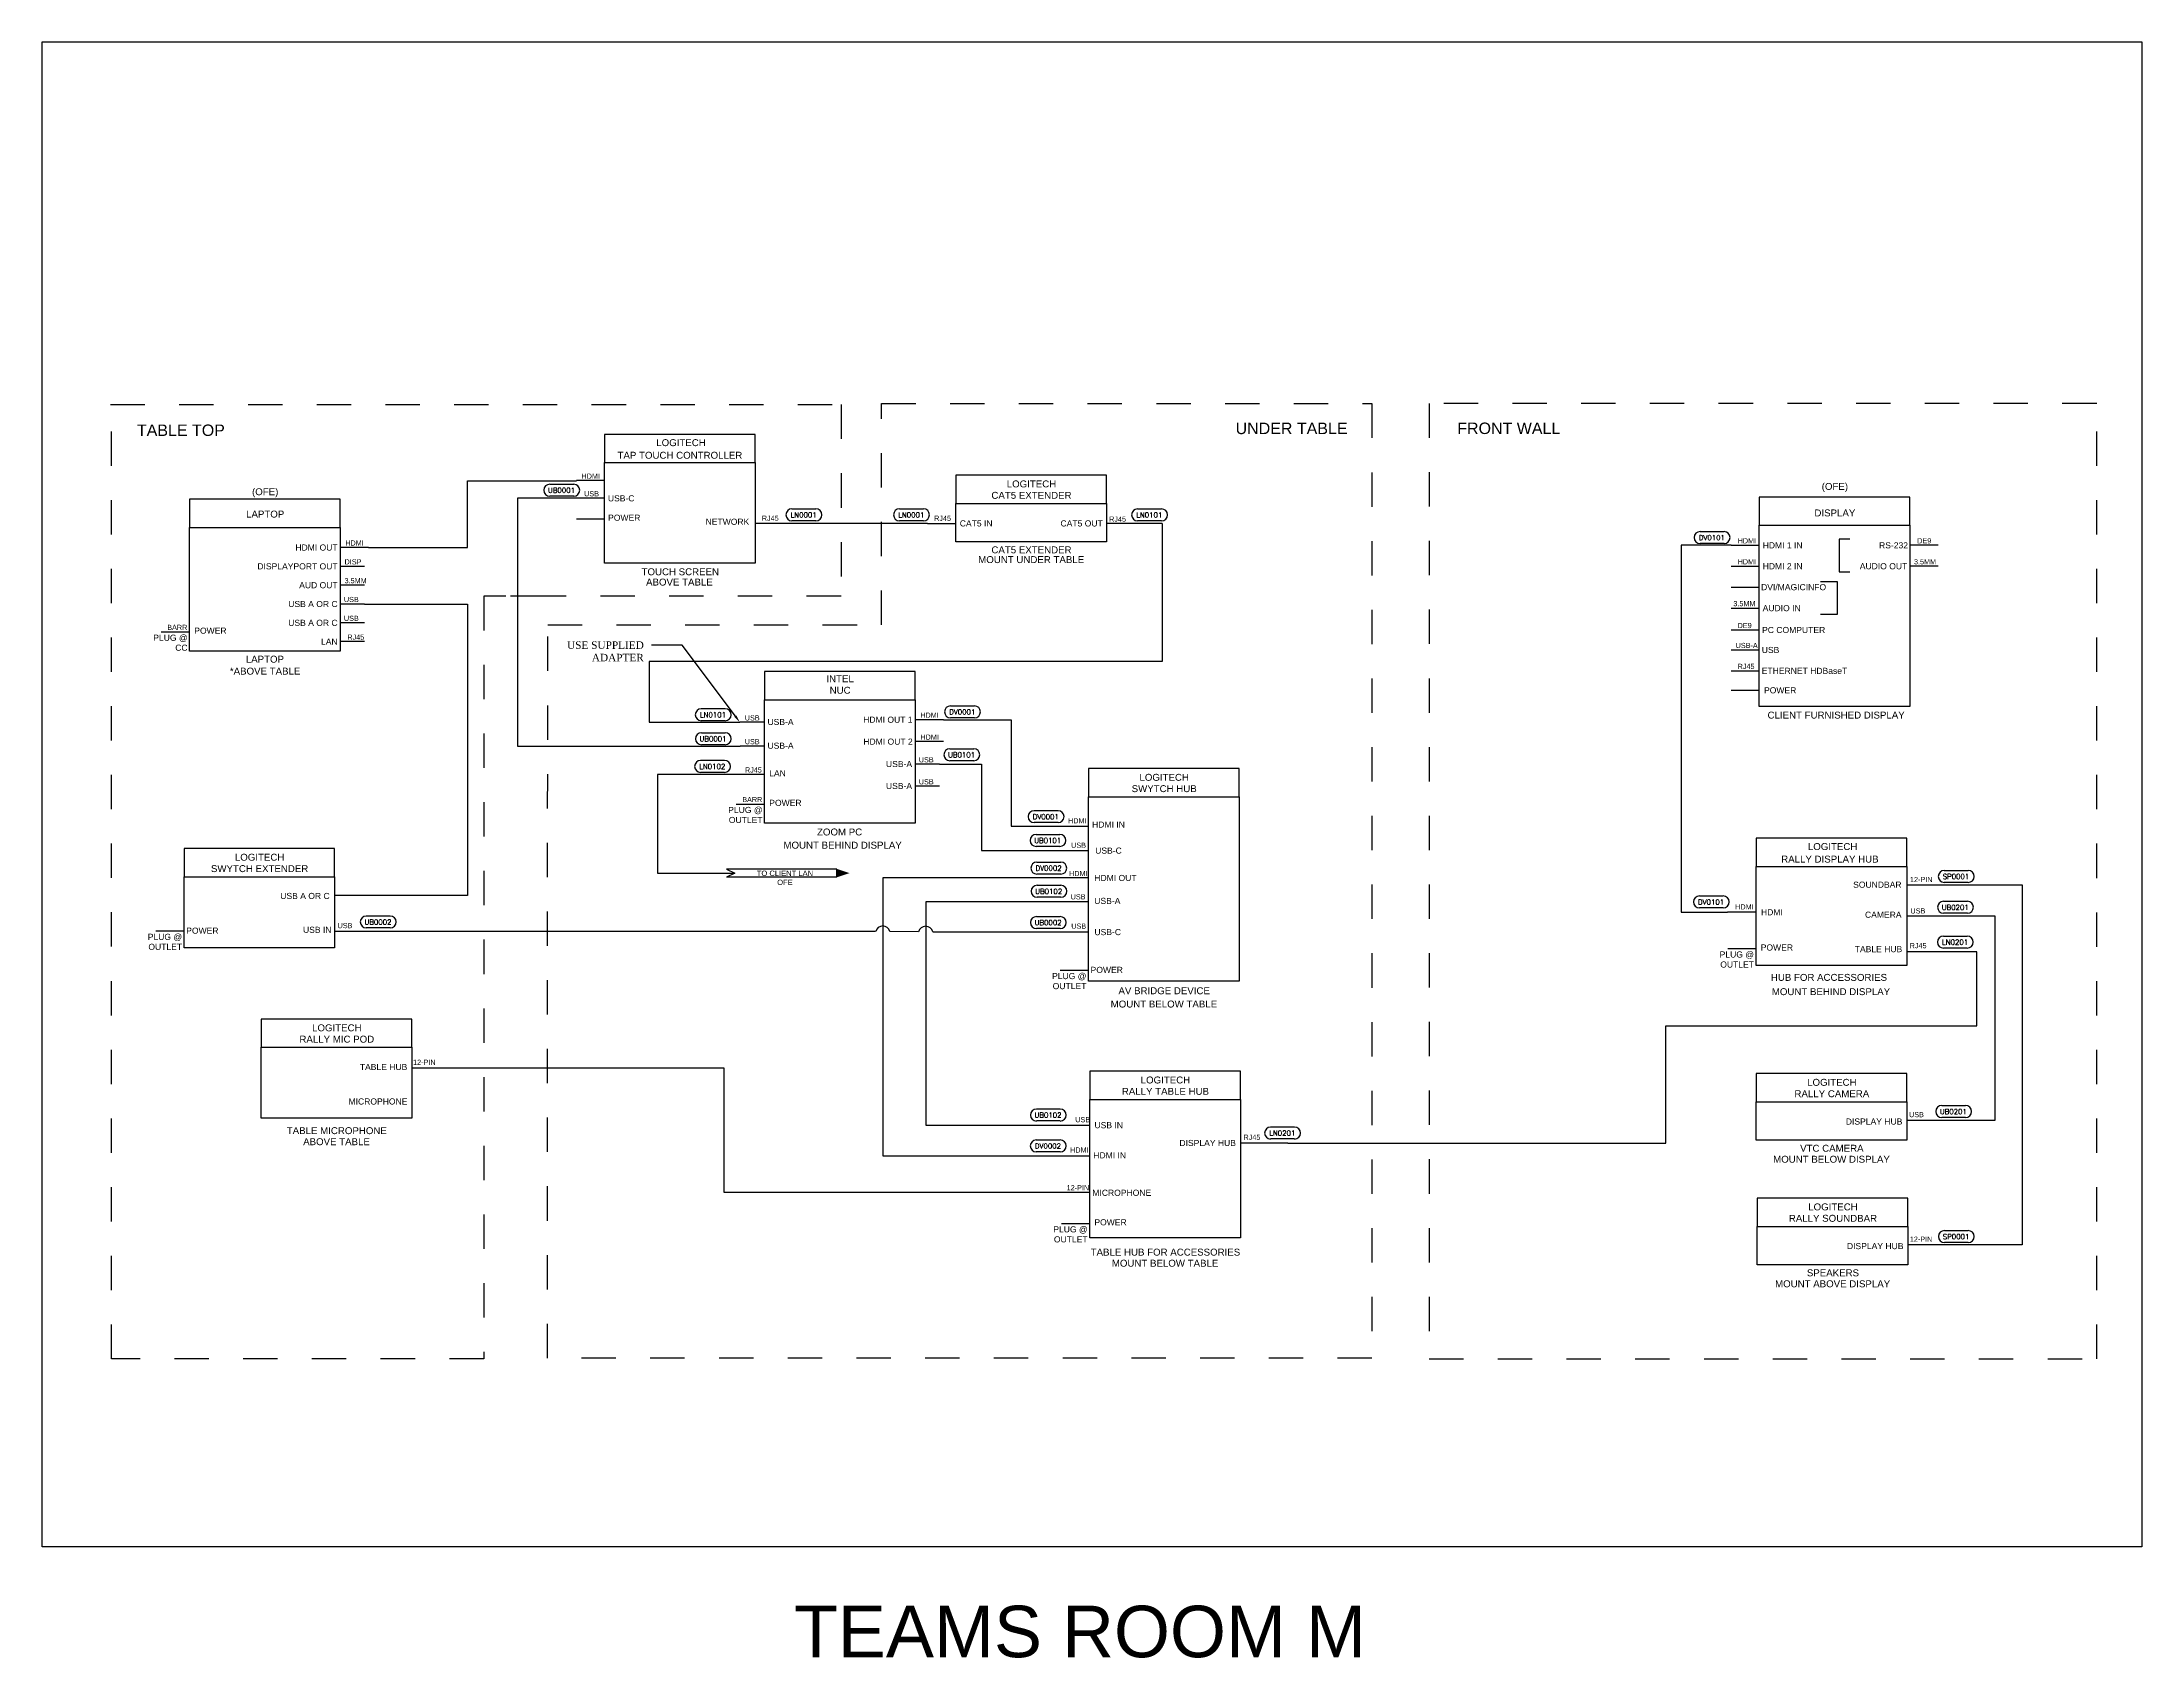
# Model space of a CAD drawing. Header units: inches. Extents: x 8 to 214, y -1 to 40.
# Drawn here: x 183.34 to 213.9, y -0.38 to 23.14 of the extents above; entities that cross this region are included whole.
import ezdxf
from ezdxf import colors
from ezdxf.entities.mleader import LeaderData, LeaderLine
from ezdxf.enums import TextEntityAlignment as Align
from ezdxf.math import Vec2, Vec3

# ---------------------------------------------------------------- set-up
doc = ezdxf.new("R2010")
doc.units = ezdxf.units.IN
doc.header["$MEASUREMENT"] = 0
doc.linetypes.add('1DASH', pattern=[1, 0.5, -0.5])
for name, color, linetype in [('AV-1-DASH', 3, '1DASH'), ('AV-CABLE-AUDIO', 4, 'Continuous'), ('AV-CABLE-CNTRL', 2, 'Continuous'), ('AV-CABLE-VIDEO', 6, 'Continuous'), ('AV-CBL-AUDIO', 4, 'Continuous'), ('AV-DEVICE', 4, 'Continuous'), ('AV-NOTE', 1, 'Continuous'), ('AV-TEXT', 2, 'Continuous')]:
    doc.layers.add(name, color=color, linetype=linetype)
doc.layers.add('AV-VPRT', color=9, linetype='Continuous', plot=False)
doc.styles.add('AVCON', font='BOOKOS.TTF')
doc.styles.add('PDF Arial', font='arial.ttf')
doc.styles.get("Standard").update_dxf_attribs({"font": 'simplex.shx'})
doc.styles.add('WL-BASE', font='arial.ttf')

# ---------------------------------------------------------------- blocks, each defined once
blk = doc.blocks.new('WIRE_LABEL')
at = {"layer": 'AV-TEXT'}
for p, q in [((-0.137, 0.141), (0.143, 0.141)), ((0.143, 0), (-0.137, 0))]:
    blk.add_line(p, q, dxfattribs=at)
for centre, start, end in [((-0.137, 0.07), 90, 270), ((0.143, 0.07), 270, 90)]:
    blk.add_arc(centre, 0.0703, start, end, dxfattribs=at)
blk.add_attdef('NUMBER', text='', height=0.06, dxfattribs=at).set_placement((0, 0.039), align=Align.CENTER)

msp = doc.modelspace()

# ---------------------------------------------------------------- linework, layer by layer
for points in [[(191.528, 17.014), (193.72, 17.014), (193.72, 17.425), (191.528, 17.425)], [(191.528, 17.014), (193.72, 17.014), (193.72, 15.548), (191.528, 15.548)], [(196.638, 16.42), (198.83, 16.42), (198.83, 16.831), (196.638, 16.831)], [(196.638, 16.42), (198.83, 16.42), (198.83, 15.861), (196.638, 15.861)], [(193.854, 13.563), (196.046, 13.563), (196.046, 13.974), (193.854, 13.974)], [(193.854, 13.563), (196.046, 13.563), (196.046, 11.764), (193.854, 11.764)], [(198.569, 12.15), (200.761, 12.15), (200.761, 12.561), (198.569, 12.561)], [(198.569, 12.15), (200.761, 12.15), (200.761, 9.467), (198.569, 9.467)], [(185.408, 10.986), (187.599, 10.986), (187.599, 11.397), (185.408, 11.397)], [(208.283, 11.136), (210.475, 11.136), (210.475, 11.547), (208.283, 11.547)], [(208.283, 11.136), (210.475, 11.136), (210.475, 9.696), (208.283, 9.696)], [(185.408, 10.986), (187.599, 10.986), (187.599, 9.954), (185.408, 9.954)], [(186.531, 8.504), (188.723, 8.504), (188.723, 8.915), (186.531, 8.915)], [(186.531, 8.504), (188.723, 8.504), (188.723, 7.472), (186.531, 7.472)], [(198.586, 7.745), (200.778, 7.745), (200.778, 8.156), (198.586, 8.156)], [(208.282, 7.711), (210.474, 7.711), (210.474, 8.122), (208.282, 8.122)], [(198.586, 7.745), (200.778, 7.745), (200.778, 5.731), (198.586, 5.731)], [(208.282, 7.711), (210.474, 7.711), (210.474, 7.152), (208.282, 7.152)], [(208.298, 5.897), (210.49, 5.897), (210.49, 6.308), (208.298, 6.308)], [(208.298, 5.897), (210.49, 5.897), (210.49, 5.339), (208.298, 5.339)]]:
    msp.add_lwpolyline(points, close=True)
at = {"color": 1}
for points in [[(208.327, 16.101), (210.519, 16.101), (210.519, 16.512), (208.327, 16.512)], [(185.489, 16.069), (187.681, 16.069), (187.681, 16.48), (185.489, 16.48)], [(185.489, 16.069), (187.681, 16.069), (187.681, 14.27), (185.489, 14.27)], [(208.327, 16.101), (210.519, 16.101), (210.519, 13.462), (208.327, 13.462)]]:
    msp.add_lwpolyline(points, close=True, dxfattribs=at)
at = {"layer": 'AV-1-DASH'}
for points in [[(184.339, 17.858), (194.967, 17.858), (194.967, 15.07), (190.657, 15.07), (190.09, 15.07), (189.769, 15.071), (189.769, 3.969), (184.352, 3.969), (184.352, 17.858)], [(190.7, 14.651), (195.555, 14.651), (195.555, 17.872), (202.692, 17.872), (202.692, 17.872), (202.692, 3.981), (190.695, 3.981), (190.7, 14.504)], [(203.523, 17.874), (203.523, 3.968), (213.236, 3.968), (213.236, 17.874), (203.523, 17.874)]]:
    msp.add_lwpolyline(points, dxfattribs=at)
at = {"layer": 'AV-CABLE-AUDIO', "color": 2}
msp.add_line((191.526, 16.495), (190.258, 16.495), dxfattribs=at)
at = {"layer": 'AV-CABLE-AUDIO', "color": 1}
for p, q in [((191.118, 16.195), (191.529, 16.195)), ((209.643, 15.901), (209.489, 15.901)), ((209.489, 15.901), (209.489, 15.422)), ((209.219, 15.283), (209.458, 15.283)), ((209.458, 15.283), (209.458, 14.804)), ((209.489, 15.422), (209.643, 15.422)), ((209.458, 14.804), (209.219, 14.804)), ((185.078, 14.551), (185.489, 14.551)), ((207.916, 13.7), (208.327, 13.7)), ((193.443, 12.045), (193.854, 12.045)), ((184.998, 10.197), (185.409, 10.197)), ((207.868, 9.94), (208.279, 9.94)), ((198.155, 9.626), (198.566, 9.626)), ((198.173, 5.941), (198.584, 5.941))]:
    msp.add_line(p, q, dxfattribs=at)
at = {"layer": 'AV-CABLE-AUDIO'}
for p, q in [((210.93, 15.506), (210.519, 15.506)), ((207.916, 14.896), (208.327, 14.896))]:
    msp.add_line(p, q, dxfattribs=at)
at = {"layer": 'AV-CABLE-CNTRL'}
for p, q in [((196.227, 16.129), (196.638, 16.129)), ((199.641, 16.129), (198.83, 16.129)), ((188.034, 14.956), (187.681, 14.956)), ((188.034, 14.682), (187.681, 14.682)), ((188.034, 14.408), (187.681, 14.408)), ((207.916, 14.578), (208.327, 14.578)), ((207.916, 14.287), (208.327, 14.287)), ((207.916, 13.983), (208.327, 13.983)), ((193.854, 13.234), (193.5, 13.234)), ((193.854, 12.888), (193.5, 12.888)), ((196.4, 12.624), (196.046, 12.624)), ((193.853, 12.475), (193.499, 12.475)), ((196.4, 12.304), (196.046, 12.304)), ((194.905, 11.099), (193.303, 11.099)), ((193.303, 11.099), (193.423, 11.04)), ((193.423, 11.04), (193.303, 10.981)), ((194.905, 10.982), (194.905, 11.099)), ((194.905, 10.981), (193.303, 10.981)), ((201.467, 7.108), (200.778, 7.108))]:
    msp.add_line(p, q, dxfattribs=at)
at = {"layer": 'AV-CABLE-CNTRL', "color": 1}
msp.add_line((194.905, 10.981), (194.905, 11.099), dxfattribs=at)
at = {"layer": 'AV-CABLE-CNTRL'}
for points in [[(190.258, 16.495), (190.258, 12.886), (193.5, 12.888)], [(199.641, 16.129), (199.641, 14.121), (192.174, 14.121), (192.174, 13.235), (193.495, 13.234)], [(196.227, 16.129), (193.72, 16.129)], [(188.034, 14.956), (189.532, 14.956), (189.532, 10.715), (187.599, 10.715)], [(196.4, 12.624), (197.009, 12.624), (197.009, 11.367), (198.569, 11.367)], [(193.499, 12.475), (192.296, 12.475), (192.296, 11.04), (193.423, 11.04)], [(210.475, 10.87), (212.151, 10.87), (212.151, 5.627), (210.49, 5.627)], [(198.569, 10.623), (196.199, 10.623), (196.199, 7.369), (198.586, 7.369)], [(210.475, 10.416), (211.752, 10.416), (211.752, 7.438), (210.474, 7.438)], [(195.471, 10.191), (187.599, 10.191)], [(196.096, 10.187), (195.677, 10.191)], [(196.301, 10.187), (198.569, 10.187)], [(201.467, 7.108), (206.967, 7.108), (206.967, 8.816), (211.494, 8.816), (211.494, 9.896), (210.475, 9.896)], [(198.586, 6.392), (193.265, 6.392), (193.265, 8.2), (188.723, 8.2)]]:
    msp.add_lwpolyline(points, dxfattribs=at)
for centre in [(195.574, 10.164), (196.199, 10.159)]:
    msp.add_arc(centre, 0.106, 15, 165, dxfattribs=at)
msp.add_solid([(194.905, 11.102), (195.09, 11.04), (194.905, 10.978)], dxfattribs=at)
at = {"layer": 'AV-CABLE-VIDEO'}
for p, q in [((191.528, 16.752), (191.117, 16.752)), ((188.092, 15.778), (187.681, 15.778)), ((196.457, 13.272), (196.046, 13.272)), ((196.459, 12.953), (196.048, 12.953)), ((208.278, 10.47), (207.867, 10.47))]:
    msp.add_line(p, q, dxfattribs=at)
at = {"layer": 'AV-CABLE-VIDEO', "color": 6}
for p, q in [((207.916, 15.81), (208.327, 15.81)), ((207.916, 15.506), (208.327, 15.506)), ((207.916, 15.201), (208.327, 15.201))]:
    msp.add_line(p, q, dxfattribs=at)
at = {"layer": 'AV-CABLE-VIDEO', "color": 2}
msp.add_line((210.93, 15.81), (210.519, 15.81), dxfattribs=at)
at = {"layer": 'AV-CABLE-VIDEO', "color": 114, "true_color": 0x139b48}
msp.add_line((188.034, 15.504), (187.681, 15.504), dxfattribs=at)
at = {"layer": 'AV-CABLE-VIDEO'}
for points in [[(188.092, 15.778), (189.531, 15.778), (189.531, 16.748), (191.117, 16.748)], [(207.916, 15.81), (207.19, 15.81), (207.19, 10.47), (207.867, 10.47)], [(196.457, 13.272), (197.444, 13.272), (197.444, 11.722), (198.569, 11.722)], [(198.569, 10.969), (195.576, 10.969), (195.576, 6.923), (198.586, 6.923)]]:
    msp.add_lwpolyline(points, dxfattribs=at)
at = {"layer": 'AV-CBL-AUDIO'}
msp.add_line((188.034, 15.23), (187.681, 15.23), dxfattribs=at)
at = {"layer": 'AV-VPRT'}
msp.add_lwpolyline([(183.342, 23.136), (213.895, 23.136), (213.895, 1.234), (183.342, 1.234)], close=True, dxfattribs=at)

# ---------------------------------------------------------------- block references
at = {"layer": 'AV-DEVICE', "xscale": 1.241608134679848, "yscale": 1.241608134679848, "zscale": 1.241608134679848}
for p, values in [((190.9, 16.525), {'NUMBER': 'UB0001'}), ((194.423, 16.167), {'NUMBER': 'LN0001'}), ((195.989, 16.167), {'NUMBER': 'LN0001'}), ((199.452, 16.166), {'NUMBER': 'LN0101'}), ((207.637, 15.836), {'NUMBER': 'DV0101'}), ((196.731, 13.299), {'NUMBER': 'DV0001'}), ((193.104, 13.258), {'NUMBER': 'LN0101'}), ((193.105, 12.908), {'NUMBER': 'UB0001'}), ((196.721, 12.675), {'NUMBER': 'UB0101'}), ((193.094, 12.506), {'NUMBER': 'LN0102'}), ((197.947, 11.774), {'NUMBER': 'DV0001'}), ((197.974, 11.428), {'NUMBER': 'UB0101'}), ((197.987, 11.025), {'NUMBER': 'DV0002'}), ((211.189, 10.904), {'NUMBER': 'SP0001'}), ((197.989, 10.688), {'NUMBER': 'UB0102'}), ((207.626, 10.533), {'NUMBER': 'DV0101'}), ((188.23, 10.241), {'NUMBER': 'UB0002'}), ((197.98, 10.233), {'NUMBER': 'UB0002'}), ((211.178, 10.455), {'NUMBER': 'UB0201'}), ((211.176, 9.948), {'NUMBER': 'LN0201'}), ((211.151, 7.483), {'NUMBER': 'UB0201'}), ((197.979, 7.432), {'NUMBER': 'UB0102'}), ((201.387, 7.17), {'NUMBER': 'LN0201'}), ((197.978, 6.982), {'NUMBER': 'DV0002'}), ((211.19, 5.663), {'NUMBER': 'SP0001'})]:
    msp.add_blockref('WIRE_LABEL', p, dxfattribs=at).add_auto_attribs(values)

# ---------------------------------------------------------------- texts
at = {"style": 'WL-BASE'}
for s, height, p in [('TABLE TOP', 0.1665, (184.723, 17.485)), ('UNDER TABLE', 0.16652, (200.708, 17.512)), ('FRONT WALL', 0.1665, (203.933, 17.513))]:
    msp.add_text(s, height=height, dxfattribs=at).set_placement(p, align=Align.MIDDLE_LEFT)
for s, height, p in [('TAP TOUCH CONTROLLER', 0.10083, (193.531, 17.121)), ('LOGITECH', 0.1008, (192.999, 17.304)), ('TOUCH SCREEN', 0.10083, (193.192, 15.425)), ('ZOOM PC', 0.1008, (195.275, 11.638)), ('LOGITECH', 0.1008, (209.754, 11.426)), ('RALLY DISPLAY HUB', 0.10083, (210.063, 11.243)), ('HUB FOR ACCESSORIES', 0.10083, (210.186, 9.522))]:
    msp.add_text(s, height=height, dxfattribs=at).set_placement(p, align=Align.MIDDLE_RIGHT)
for s, height, p in [('CAT5 EXTENDER', 0.10083, (197.738, 15.744)), ('AV BRIDGE DEVICE', 0.10083, (199.669, 9.327)), ('TABLE MICROPHONE', 0.10083, (187.631, 7.291)), ('VTC CAMERA', 0.1008, (209.383, 7.035)), ('TABLE HUB FOR ACCESSORIES', 0.10083, (199.687, 5.523)), ('SPEAKERS', 0.1008, (209.399, 5.222)), ('TEAMS ROOM M', 0.75, (198.443, 0.002))]:
    msp.add_text(s, height=height, dxfattribs=at).set_placement(p, align=Align.MIDDLE_CENTER)
at = {"color": 1, "style": 'WL-BASE'}
for s, height, p in [('ABOVE TABLE', 0.10083, (192.616, 15.275)), ('LAPTOP', 0.1008, (186.585, 14.153)), ('*ABOVE TABLE', 0.10083, (186.588, 13.979)), ('MOUNT BELOW TABLE', 0.10083, (199.665, 9.134)), ('ABOVE TABLE', 0.10083, (187.627, 7.13)), ('MOUNT BELOW DISPLAY', 0.10083, (209.378, 6.875)), ('MOUNT BELOW TABLE', 0.10083, (199.682, 5.362)), ('MOUNT ABOVE DISPLAY', 0.10083, (209.394, 5.062))]:
    msp.add_text(s, height=height, dxfattribs=at).set_placement(p, align=Align.MIDDLE_CENTER)
msp.add_text('CLIENT FURNISHED DISPLAY', height=0.10083, dxfattribs=at).set_placement((210.443, 13.339), align=Align.MIDDLE_RIGHT)
at = {"attachment_point": 2, "style": 'WL-BASE'}
for s, heights, insert, char_height in [('CAT5 EXTENDER', [0], (197.738, 16.588), 0.10083), ('LOGITECH', [0], (197.738, 16.754), 0.1008), ('INTEL\\PNUC', [0.445], (194.954, 13.919), 0.1008), ('SWYTCH HUB', [0], (199.669, 12.319), 0.1008), ('LOGITECH', [0], (199.669, 12.484), 0.1008), ('LOGITECH', [0], (186.508, 11.321), 0.1008), ('SWYTCH EXTENDER', [0], (186.508, 11.155), 0.10083), ('RALLY MIC POD', [0], (187.631, 8.673), 0.10083), ('LOGITECH', [0], (187.631, 8.838), 0.1008), ('LOGITECH', [0], (199.687, 8.079), 0.1008), ('LOGITECH', [0], (209.383, 8.045), 0.1008), ('RALLY TABLE HUB', [0], (199.687, 7.914), 0.10083), ('RALLY CAMERA', [0], (209.383, 7.879), 0.10083), ('LOGITECH', [0], (209.399, 6.232), 0.1008), ('RALLY SOUNDBAR', [0], (209.399, 6.066), 0.10083)]:
    msp.add_mtext_dynamic_manual_height_columns(s, width=3.03705, gutter_width=1, heights=heights, dxfattribs=dict(at, insert=insert, char_height=char_height))
at = {"color": 1, "attachment_point": 2, "style": 'WL-BASE'}
for s, heights, insert, char_height in [('(OFE)', [0], (209.427, 16.718), 0.1008), ('LAPTOP', [0.114], (186.589, 16.315), 0.1008), ('\\pxqr;DISPLAY', [0], (208.206, 16.332), 0.10083)]:
    msp.add_mtext_dynamic_manual_height_columns(s, width=3.03705, gutter_width=1, heights=heights, dxfattribs=dict(at, insert=insert, char_height=char_height))
at = {"layer": 'AV-CABLE-AUDIO', "color": 2, "style": 'WL-BASE'}
for s, height, p in [('USB-C', 0.089, (191.962, 16.494)), ('USB-C', 0.089, (199.052, 11.367)), ('SOUNDBAR', 0.089, (210.397, 10.871)), ('USB-A', 0.089, (199.032, 10.635)), ('CAMERA', 0.089, (210.397, 10.434)), ('USB IN', 0.089, (187.554, 10.214)), ('USB-C', 0.089, (199.041, 10.181)), ('TABLE HUB', 0.089, (210.407, 9.933)), ('TABLE HUB', 0.089, (188.657, 8.218)), ('MICROPHONE', 0.089, (188.658, 7.716)), ('USB IN', 0.089, (199.069, 7.371)), ('DISPLAY HUB', 0.08905, (210.409, 7.424)), ('DISPLAY HUB', 0.08905, (200.713, 7.112)), ('MICROPHONE', 0.089, (199.48, 6.387)), ('DISPLAY HUB', 0.08905, (210.425, 5.611))]:
    msp.add_text(s, height=height, dxfattribs=at).set_placement(p, align=Align.MIDDLE_RIGHT)
at = {"layer": 'AV-CABLE-AUDIO', "color": 1, "style": 'WL-BASE'}
for s, p in [('POWER', (192.048, 16.212)), ('PLUG @', (185.46, 14.465)), ('CC', (185.46, 14.32)), ('POWER', (186.027, 14.568)), ('POWER', (208.866, 13.7)), ('PLUG @', (193.825, 11.959)), ('POWER', (194.393, 12.062)), ('OUTLET', (193.825, 11.813)), ('PLUG @', (185.38, 10.112)), ('POWER', (185.91, 10.202)), ('OUTLET', (185.38, 9.966)), ('PLUG @', (208.25, 9.855)), ('POWER', (208.818, 9.957)), ('PLUG @', (198.537, 9.541)), ('POWER', (199.068, 9.631)), ('OUTLET', (208.25, 9.709)), ('OUTLET', (198.537, 9.395)), ('PLUG @', (198.555, 5.855)), ('POWER', (199.123, 5.958)), ('OUTLET', (198.555, 5.709))]:
    msp.add_text(s, height=0.089, dxfattribs=at).set_placement(p, align=Align.MIDDLE_RIGHT)
at = {"layer": 'AV-CABLE-AUDIO', "color": 2, "style": 'WL-BASE'}
for s, p in [('RJ45', (193.815, 16.167)), ('RJ45', (196.322, 16.166)), ('RJ45', (198.868, 16.154)), ('USB', (210.527, 10.452)), ('USB', (210.506, 7.487))]:
    msp.add_text(s, height=0.0753, dxfattribs=at).set_placement(p)
at = {"layer": 'AV-CABLE-AUDIO', "style": 'WL-BASE'}
for p in [(210.578, 15.533), (207.95, 14.924)]:
    msp.add_text('3.5MM', height=0.0753, dxfattribs=at).set_placement(p)
for s, p in [('AUDIO OUT', (210.48, 15.506)), ('AUDIO IN', (208.929, 14.896))]:
    msp.add_text(s, height=0.089, dxfattribs=at).set_placement(p, align=Align.MIDDLE_RIGHT)
at = {"layer": 'AV-CABLE-AUDIO', "color": 1, "style": 'WL-BASE'}
for p in [(185.164, 14.578), (193.53, 12.072)]:
    msp.add_text('BARR', height=0.0753, dxfattribs=at).set_placement(p)
at = {"layer": 'AV-CABLE-AUDIO', "color": 6, "style": 'WL-BASE'}
msp.add_text('HDMI', height=0.089, dxfattribs=at).set_placement((208.67, 10.47), align=Align.MIDDLE_RIGHT)
at = {"layer": 'AV-CABLE-CNTRL', "style": 'WL-BASE'}
for s, p in [('USB', (191.229, 16.523)), ('USB', (187.734, 14.984)), ('USB', (187.734, 14.71)), ('DE9', (208.012, 14.605)), ('RJ45', (187.785, 14.436)), ('USB-A', (207.983, 14.315)), ('RJ45', (208.012, 14.01)), ('USB', (193.567, 13.261)), ('USB', (193.567, 12.915)), ('RJ45', (193.569, 12.503)), ('USB', (196.099, 12.651)), ('USB', (196.099, 12.331)), ('USB', (198.315, 11.408)), ('USB', (198.308, 10.657)), ('12-PIN', (210.52, 10.909)), ('USB', (187.642, 10.238)), ('USB', (198.317, 10.23)), ('RJ45', (210.515, 9.946)), ('12-PIN', (188.741, 8.249)), ('USB', (198.375, 7.413)), ('RJ45', (200.823, 7.157)), ('12-PIN', (198.25, 6.423)), ('12-PIN', (210.518, 5.674))]:
    msp.add_text(s, height=0.0753, dxfattribs=at).set_placement(p)
for s, p in [('NETWORK', (192.997, 16.153)), ('CAT5 IN', (196.695, 16.129))]:
    msp.add_text(s, height=0.089, dxfattribs=at).set_placement(p, align=Align.MIDDLE_LEFT)
for s, height, p in [('CAT5 OUT', 0.089, (198.775, 16.129)), ('USB A OR C', 0.089, (187.643, 14.956)), ('USB A OR C', 0.089, (187.643, 14.682)), ('LAN', 0.089, (187.643, 14.408)), ('PC COMPUTER', 0.08905, (209.287, 14.578)), ('USB', 0.089, (208.619, 14.287)), ('ETHERNET HDBaseT', 0.08905, (209.607, 13.983)), ('USB-A', 0.089, (194.277, 13.239)), ('USB-A', 0.089, (194.277, 12.894)), ('LAN', 0.089, (194.164, 12.493)), ('USB-A', 0.089, (196.001, 12.627)), ('USB-A', 0.089, (196.001, 12.308)), ('USB A OR C', 0.089, (187.527, 10.707))]:
    msp.add_text(s, height=height, dxfattribs=at).set_placement(p, align=Align.MIDDLE_RIGHT)
at = {"layer": 'AV-CABLE-CNTRL', "insert": (192.942, 10.865), "char_height": 0.07878, "width": 2.41828, "attachment_point": 7, "style": 'PDF Arial'}
msp.add_mtext('\\pxqc;TO CLIENT LAN\\POFE ', dxfattribs=at)
at = {"layer": 'AV-CABLE-VIDEO', "style": 'WL-BASE'}
for p in [(191.191, 16.779), (187.754, 15.806), (196.12, 13.3), (196.122, 12.981), (207.976, 10.51)]:
    msp.add_text('HDMI', height=0.0753, dxfattribs=at).set_placement(p)
at = {"layer": 'AV-CABLE-VIDEO', "color": 6, "style": 'WL-BASE'}
for p in [(208.012, 15.838), (208.012, 15.533), (198.27, 11.763), (198.285, 10.995), (198.3, 6.972)]:
    msp.add_text('HDMI', height=0.0753, dxfattribs=at).set_placement(p)
at = {"layer": 'AV-CABLE-VIDEO', "color": 2, "style": 'WL-BASE'}
msp.add_text('DE9', height=0.0753, dxfattribs=at).set_placement((210.625, 15.838))
at = {"layer": 'AV-CABLE-VIDEO', "style": 'WL-BASE'}
for s, p in [('HDMI OUT', (187.643, 15.778)), ('HDMI OUT 1', (196.008, 13.272)), ('HDMI OUT 2', (196.01, 12.953))]:
    msp.add_text(s, height=0.089, dxfattribs=at).set_placement(p, align=Align.MIDDLE_RIGHT)
at = {"layer": 'AV-CABLE-VIDEO', "color": 114, "true_color": 0x139b48, "style": 'WL-BASE'}
msp.add_text('DISP', height=0.0753, dxfattribs=at).set_placement((187.744, 15.532))
at = {"layer": 'AV-CABLE-VIDEO', "color": 6, "style": 'WL-BASE'}
for s, height, p in [('HDMI 1 IN', 0.089, (208.957, 15.81)), ('HDMI 2 IN', 0.089, (208.957, 15.506)), ('DVI/MAGICINFO', 0.08905, (209.3, 15.201)), ('HDMI IN', 0.089, (199.097, 11.746)), ('HDMI OUT', 0.089, (199.267, 10.969)), ('HDMI IN', 0.089, (199.114, 6.932))]:
    msp.add_text(s, height=height, dxfattribs=at).set_placement(p, align=Align.MIDDLE_RIGHT)
at = {"layer": 'AV-CABLE-VIDEO', "color": 2, "style": 'WL-BASE'}
msp.add_text('RS-232', height=0.089, dxfattribs=at).set_placement((210.491, 15.81), align=Align.MIDDLE_RIGHT)
at = {"layer": 'AV-CABLE-VIDEO', "color": 114, "true_color": 0x139b48, "style": 'WL-BASE'}
msp.add_text('DISPLAYPORT OUT', height=0.08905, dxfattribs=at).set_placement((187.643, 15.504), align=Align.MIDDLE_RIGHT)
at = {"layer": 'AV-CBL-AUDIO', "style": 'WL-BASE'}
msp.add_text('3.5MM', height=0.0753, dxfattribs=at).set_placement((187.744, 15.258))
msp.add_text('AUD OUT', height=0.089, dxfattribs=at).set_placement((187.643, 15.23), align=Align.MIDDLE_RIGHT)
at = {"layer": 'AV-NOTE', "style": 'WL-BASE'}
msp.add_text('MOUNT UNDER TABLE', height=0.10083, dxfattribs=at).set_placement((197.734, 15.602), align=Align.MIDDLE_CENTER)
for p in [(195.851, 11.446), (210.231, 9.314)]:
    msp.add_text('MOUNT BEHIND DISPLAY', height=0.10083, dxfattribs=at).set_placement(p, align=Align.MIDDLE_RIGHT)
at = {"layer": 'AV-NOTE', "color": 1, "insert": (186.589, 16.64), "char_height": 0.1008, "attachment_point": 2, "style": 'WL-BASE'}
msp.add_mtext_dynamic_manual_height_columns('(OFE)', width=3.03705, gutter_width=1, heights=[0], dxfattribs=at)

# ---------------------------------------------------------------- leaders
at = {"layer": 'AV-NOTE'}
ml = msp.add_multileader_mtext('Standard', dxfattribs=at)
ml.set_content('USE SUPPLIED\\PADAPTER', color=256, style='AVCON')
ml.set_leader_properties()
ml.build(insert=Vec2(0, 0))
ml.multileader.update_dxf_attribs({"dogleg_length": 0.36, "arrow_head_size": 0.109})
ctx = ml.context
ctx.base_point, ctx.char_height, ctx.arrow_head_size, ctx.landing_gap_size, ctx.plane_origin = Vec3(190.785, 14.358), 0.10864, 0.109, 0.112, Vec3(192.791, 19.784)
ctx.text_align_type = 2
notes = []
notes.append((ctx, [(1, (1, 1, 0), (192.656, 14.358), (-1, 0), 0.447, [(0, [(193.495, 13.236)], 0, [])])]))
ctx.mtext.insert, ctx.mtext.alignment, ctx.mtext.flow_direction = Vec3(192.098, 14.412), 3, 5
for ctx, leaders in notes:
    for number, flags, end, landing, length, lines in leaders:
        leader = LeaderData()
        leader.index, (leader.has_last_leader_line, leader.has_dogleg_vector, leader.attachment_direction) = number, flags
        leader.last_leader_point, leader.dogleg_vector, leader.dogleg_length = Vec3(end), Vec3(landing), length
        for number, points, colour, breaks in lines:
            line = LeaderLine()
            line.index, line.vertices, line.color, line.breaks = number, Vec3.list(points), colors.encode_raw_color(colour), breaks
            leader.lines.append(line)
        ctx.leaders.append(leader)

doc.saveas('drawing.dxf')
